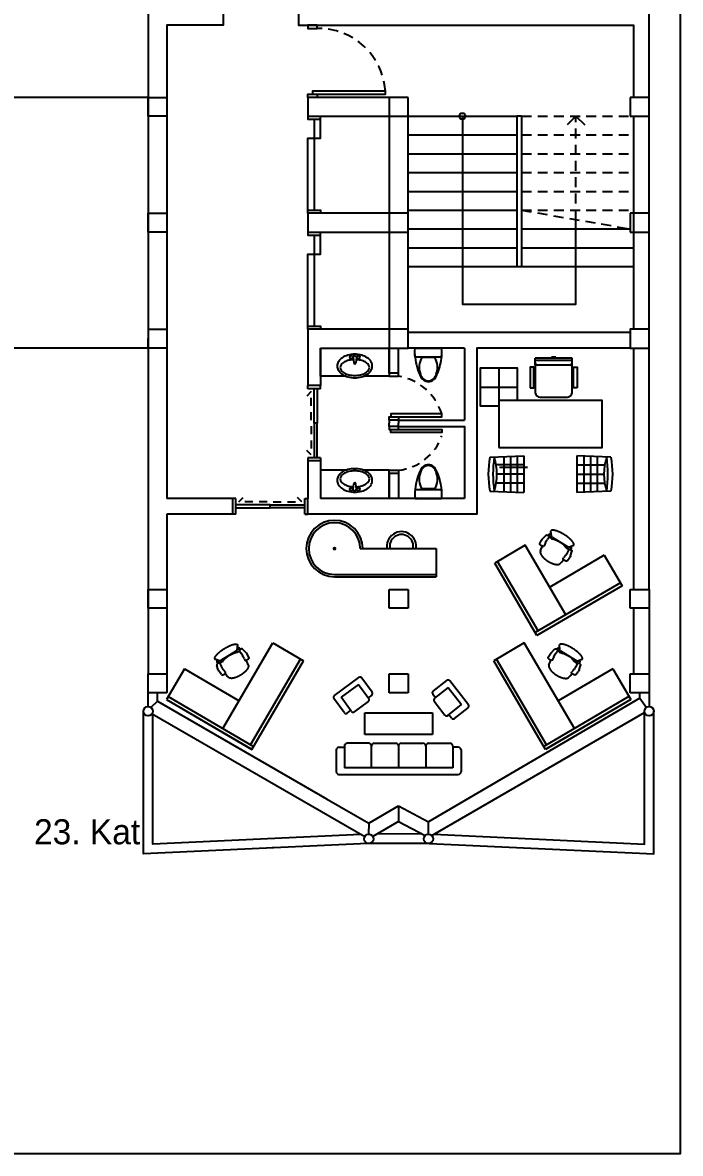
# Model space of a CAD drawing. Header units: millimetres. Extents: x -602 to 362, y 19021 to 19826.
# Drawn here: x -26.43 to -15.93, y 19642.04 to 19660.08 of the extents above; entities that cross this region are included whole.
import ezdxf

# ---------------------------------------------------------------- set-up
doc = ezdxf.new("R2010")
doc.units = ezdxf.units.MM
doc.linetypes.add('HIDDEN', pattern=[9.525, 6.35, -3.175])
for name, color, linetype in [('Duvar', 8, 'Continuous'), ('Kapı', 5, 'Continuous'), ('SectionCutEdges', 1, 'Continuous'), ('TAŞIYICI', 8, 'Continuous'), ('Tefriş', 254, 'Continuous')]:
    doc.layers.add(name, color=color, linetype=linetype)

# ---------------------------------------------------------------- blocks, each defined once
blk = doc.blocks.new('AP00XXXX$0$A$C53421247-flat-2')
at = {"color": 0}
for p, q in [((-0.354, 0.651), (-0.35, 0.658)), ((-0.35, 0.658), (-0.345, 0.664)), ((-0.345, 0.664), (-0.34, 0.671)), ((-0.34, 0.671), (-0.335, 0.677)), ((-0.335, 0.677), (-0.33, 0.683)), ((-0.33, 0.683), (-0.325, 0.689)), ((-0.325, 0.689), (-0.321, 0.695)), ((-0.321, 0.695), (-0.315, 0.7)), ((-0.315, 0.7), (-0.311, 0.706)), ((-0.311, 0.706), (-0.306, 0.71)), ((-0.306, 0.71), (-0.301, 0.716)), ((-0.301, 0.716), (-0.297, 0.72)), ((-0.297, 0.72), (-0.292, 0.724)), ((-0.292, 0.724), (-0.287, 0.728)), ((-0.287, 0.728), (-0.283, 0.732)), ((-0.283, 0.732), (-0.279, 0.735)), ((-0.279, 0.735), (-0.274, 0.739)), ((-0.274, 0.739), (-0.27, 0.742)), ((-0.27, 0.742), (-0.266, 0.744)), ((-0.266, 0.744), (-0.262, 0.746)), ((-0.262, 0.746), (-0.259, 0.749)), ((-0.259, 0.749), (-0.254, 0.75)), ((-0.254, 0.75), (-0.251, 0.752)), ((-0.251, 0.752), (-0.247, 0.753)), ((-0.247, 0.753), (-0.244, 0.754)), ((-0.244, 0.754), (-0.24, 0.755)), ((-0.24, 0.755), (-0.238, 0.755)), ((-0.238, 0.755), (-0.234, 0.755)), ((-0.234, 0.755), (-0.231, 0.755)), ((-0.231, 0.755), (-0.229, 0.755)), ((-0.229, 0.755), (-0.226, 0.754)), ((-0.226, 0.754), (-0.223, 0.753)), ((-0.183, 0.665), (-0.221, 0.75)), ((-0.191, 0.711), (-0.2, 0.703)), ((-0.158, 0.712), (-0.191, 0.711)), ((-0.187, 0.676), (-0.186, 0.682)), ((-0.186, 0.682), (-0.179, 0.691)), ((-0.18, 0.652), (-0.183, 0.665)), ((-0.179, 0.691), (-0.155, 0.697)), ((-0.148, 0.71), (-0.158, 0.712)), ((-0.155, 0.697), (-0.14, 0.692)), ((-0.143, 0.659), (-0.149, 0.638)), ((-0.133, 0.705), (-0.148, 0.71)), ((-0.142, 0.662), (-0.143, 0.659)), ((-0.136, 0.666), (-0.142, 0.662)), ((-0.128, 0.715), (-0.139, 0.693)), ((-0.124, 0.659), (-0.081, 0.644)), ((-0.015, 0.705), (-0.101, 0.727)), ((0.084, 0.653), (0.022, 0.69)), ((-0.463, 0.437), (-0.46, 0.445)), ((-0.46, 0.445), (-0.458, 0.453)), ((-0.458, 0.453), (-0.455, 0.46)), ((-0.455, 0.46), (-0.452, 0.469)), ((-0.452, 0.469), (-0.448, 0.477)), ((-0.448, 0.477), (-0.445, 0.485)), ((-0.445, 0.485), (-0.442, 0.493)), ((-0.442, 0.493), (-0.438, 0.501)), ((-0.438, 0.501), (-0.435, 0.509)), ((-0.435, 0.509), (-0.431, 0.518)), ((-0.431, 0.518), (-0.427, 0.526)), ((-0.427, 0.526), (-0.423, 0.535)), ((-0.423, 0.535), (-0.419, 0.543)), ((-0.419, 0.543), (-0.415, 0.551)), ((-0.415, 0.551), (-0.411, 0.559)), ((-0.411, 0.559), (-0.406, 0.567)), ((-0.406, 0.567), (-0.402, 0.575)), ((-0.402, 0.575), (-0.397, 0.583)), ((-0.397, 0.583), (-0.393, 0.591)), ((-0.393, 0.591), (-0.388, 0.599)), ((-0.388, 0.599), (-0.383, 0.607)), ((-0.383, 0.607), (-0.379, 0.615)), ((-0.379, 0.615), (-0.374, 0.622)), ((-0.374, 0.622), (-0.369, 0.629)), ((-0.369, 0.629), (-0.364, 0.637)), ((-0.364, 0.637), (-0.36, 0.644)), ((-0.36, 0.644), (-0.354, 0.651)), ((-0.183, 0.639), (-0.35, 0.324)), ((-0.28, 0.456), (-0.3, 0.402)), ((-0.259, 0.493), (-0.28, 0.456)), ((-0.229, 0.542), (-0.259, 0.493)), ((-0.214, 0.562), (-0.229, 0.542)), ((-0.189, 0.587), (-0.214, 0.562)), ((-0.196, 0.614), (-0.174, 0.603)), ((-0.167, 0.61), (-0.189, 0.587)), ((-0.183, 0.639), (-0.18, 0.652)), ((-0.157, 0.622), (-0.183, 0.639)), ((-0.157, 0.622), (-0.167, 0.61)), ((-0.149, 0.638), (-0.157, 0.622)), ((-0.014, 0.607), (0.009, 0.591)), ((0.011, 0.591), (0.035, 0.571)), ((0.114, 0.546), (0.069, 0.577)), ((0.07, 0.579), (0.093, 0.622)), ((0.148, 0.518), (0.114, 0.546)), ((0.148, 0.518), (0.15, 0.517)), ((0.15, 0.517), (0.151, 0.516)), ((0.151, 0.516), (0.153, 0.514)), ((0.153, 0.514), (0.154, 0.512)), ((0.154, 0.512), (0.156, 0.51)), ((0.156, 0.51), (0.157, 0.509)), ((0.157, 0.509), (0.159, 0.507)), ((0.159, 0.507), (0.16, 0.505)), ((0.16, 0.505), (0.161, 0.503)), ((0.161, 0.503), (0.162, 0.502)), ((0.162, 0.502), (0.163, 0.499)), ((0.163, 0.499), (0.165, 0.497)), ((0.165, 0.497), (0.165, 0.494)), ((0.165, 0.494), (0.166, 0.492)), ((0.166, 0.492), (0.167, 0.49)), ((0.167, 0.49), (0.168, 0.487)), ((0.168, 0.487), (0.169, 0.484)), ((0.169, 0.484), (0.169, 0.481)), ((0.169, 0.481), (0.17, 0.478)), ((0.17, 0.478), (0.17, 0.476)), ((0.17, 0.476), (0.171, 0.473)), ((0.171, 0.473), (0.171, 0.47)), ((0.171, 0.47), (0.172, 0.467)), ((0.172, 0.467), (0.172, 0.463)), ((0.172, 0.463), (0.172, 0.46)), ((0.172, 0.46), (0.173, 0.457)), ((0.173, 0.454), (0.172, 0.45)), ((0.172, 0.45), (0.172, 0.447)), ((0.172, 0.447), (0.173, 0.443)), ((0.173, 0.443), (0.172, 0.439)), ((0.172, 0.439), (0.172, 0.436)), ((0.173, 0.457), (0.173, 0.454)), ((-0.483, 0.343), (-0.482, 0.349)), ((-0.483, 0.338), (-0.483, 0.343)), ((-0.483, 0.333), (-0.483, 0.338)), ((-0.482, 0.328), (-0.483, 0.333)), ((-0.482, 0.354), (-0.481, 0.361)), ((-0.482, 0.349), (-0.482, 0.354)), ((-0.482, 0.323), (-0.482, 0.328)), ((-0.482, 0.32), (-0.482, 0.323)), ((-0.481, 0.315), (-0.482, 0.32)), ((-0.481, 0.366), (-0.48, 0.373)), ((-0.481, 0.361), (-0.481, 0.366)), ((-0.48, 0.311), (-0.481, 0.315)), ((-0.48, 0.373), (-0.478, 0.379)), ((-0.479, 0.307), (-0.48, 0.311)), ((-0.478, 0.304), (-0.479, 0.307)), ((-0.478, 0.379), (-0.477, 0.386)), ((-0.477, 0.301), (-0.478, 0.304)), ((-0.477, 0.386), (-0.475, 0.393)), ((-0.475, 0.298), (-0.477, 0.301)), ((-0.475, 0.393), (-0.474, 0.4)), ((-0.473, 0.296), (-0.475, 0.298)), ((-0.474, 0.4), (-0.472, 0.407)), ((-0.471, 0.294), (-0.473, 0.296)), ((-0.472, 0.407), (-0.47, 0.414)), ((-0.469, 0.292), (-0.471, 0.294)), ((-0.47, 0.414), (-0.468, 0.421)), ((-0.468, 0.421), (-0.465, 0.429)), ((-0.465, 0.429), (-0.463, 0.437)), ((-0.37, 0.307), (-0.465, 0.291)), ((-0.413, 0.285), (-0.411, 0.3)), ((-0.394, 0.257), (-0.413, 0.285)), ((-0.375, 0.242), (-0.394, 0.257)), ((-0.386, 0.301), (-0.391, 0.289)), ((-0.391, 0.289), (-0.38, 0.266)), ((-0.38, 0.305), (-0.386, 0.301)), ((-0.38, 0.266), (-0.366, 0.258)), ((-0.368, 0.255), (-0.38, 0.233)), ((-0.357, 0.312), (-0.37, 0.307)), ((-0.35, 0.324), (-0.357, 0.312)), ((-0.319, 0.31), (-0.35, 0.324)), ((-0.342, 0.275), (-0.344, 0.267)), ((-0.341, 0.277), (-0.342, 0.275)), ((-0.329, 0.294), (-0.341, 0.277)), ((-0.34, 0.266), (-0.295, 0.233)), ((-0.337, 0.348), (-0.315, 0.335)), ((-0.321, 0.305), (-0.329, 0.294)), ((-0.318, 0.312), (-0.321, 0.305)), ((-0.316, 0.328), (-0.318, 0.312)), ((-0.303, 0.394), (-0.316, 0.328)), ((-0.3, 0.402), (-0.303, 0.394)), ((0.088, 0.22), (0.085, 0.216)), ((0.091, 0.223), (0.088, 0.22)), ((0.094, 0.228), (0.091, 0.223)), ((0.096, 0.232), (0.094, 0.228)), ((0.099, 0.236), (0.096, 0.232)), ((0.101, 0.239), (0.099, 0.236)), ((0.104, 0.244), (0.101, 0.239)), ((0.106, 0.247), (0.104, 0.244)), ((0.109, 0.252), (0.106, 0.247)), ((0.111, 0.257), (0.109, 0.252)), ((0.114, 0.26), (0.111, 0.257)), ((0.116, 0.265), (0.114, 0.26)), ((0.119, 0.269), (0.116, 0.265)), ((0.121, 0.273), (0.119, 0.269)), ((0.123, 0.277), (0.121, 0.273)), ((0.125, 0.282), (0.123, 0.277)), ((0.127, 0.286), (0.125, 0.282)), ((0.13, 0.291), (0.127, 0.286)), ((0.132, 0.296), (0.13, 0.291)), ((0.134, 0.3), (0.132, 0.296)), ((0.136, 0.304), (0.134, 0.3)), ((0.138, 0.309), (0.136, 0.304)), ((0.14, 0.313), (0.138, 0.309)), ((0.141, 0.318), (0.14, 0.313)), ((0.144, 0.322), (0.141, 0.318)), ((0.145, 0.327), (0.144, 0.322)), ((0.147, 0.331), (0.145, 0.327)), ((0.149, 0.335), (0.147, 0.331)), ((0.15, 0.34), (0.149, 0.335)), ((0.152, 0.344), (0.15, 0.34)), ((0.153, 0.349), (0.152, 0.344)), ((0.155, 0.353), (0.153, 0.349)), ((0.157, 0.358), (0.155, 0.353)), ((0.158, 0.362), (0.157, 0.358)), ((0.159, 0.366), (0.158, 0.362)), ((0.16, 0.371), (0.159, 0.366)), ((0.162, 0.375), (0.16, 0.371)), ((0.163, 0.379), (0.162, 0.375)), ((0.164, 0.384), (0.163, 0.379)), ((0.165, 0.388), (0.164, 0.384)), ((0.166, 0.392), (0.165, 0.388)), ((0.167, 0.396), (0.166, 0.392)), ((0.169, 0.405), (0.167, 0.4)), ((0.167, 0.4), (0.167, 0.396)), ((0.17, 0.416), (0.169, 0.412)), ((0.169, 0.412), (0.169, 0.409)), ((0.169, 0.409), (0.169, 0.405)), ((0.171, 0.42), (0.17, 0.416)), ((0.172, 0.428), (0.171, 0.424)), ((0.171, 0.424), (0.171, 0.42)), ((0.172, 0.436), (0.172, 0.432)), ((0.172, 0.432), (0.172, 0.428)), ((-0.308, 0.145), (-0.375, 0.204)), ((-0.206, 0.095), (-0.274, 0.123)), ((-0.227, 0.2), (-0.201, 0.189)), ((-0.199, 0.189), (-0.168, 0.179)), ((-0.176, 0.105), (-0.154, 0.146)), ((-0.103, 0.13), (-0.153, 0.149)), ((-0.062, 0.119), (-0.103, 0.13)), ((-0.06, 0.118), (-0.062, 0.119)), ((-0.058, 0.117), (-0.06, 0.118)), ((-0.056, 0.117), (-0.058, 0.117)), ((-0.054, 0.117), (-0.056, 0.117)), ((-0.051, 0.116), (-0.054, 0.117)), ((-0.049, 0.116), (-0.051, 0.116)), ((-0.048, 0.116), (-0.049, 0.116)), ((-0.045, 0.116), (-0.048, 0.116)), ((-0.043, 0.116), (-0.045, 0.116)), ((-0.04, 0.116), (-0.043, 0.116)), ((-0.038, 0.117), (-0.04, 0.116)), ((-0.035, 0.117), (-0.038, 0.117)), ((-0.033, 0.117), (-0.035, 0.117)), ((-0.031, 0.118), (-0.033, 0.117)), ((-0.028, 0.119), (-0.031, 0.118)), ((-0.025, 0.119), (-0.028, 0.119)), ((-0.023, 0.12), (-0.025, 0.119)), ((-0.02, 0.121), (-0.023, 0.12)), ((-0.018, 0.123), (-0.02, 0.121)), ((-0.015, 0.124), (-0.018, 0.123)), ((-0.012, 0.125), (-0.015, 0.124)), ((-0.009, 0.126), (-0.012, 0.125)), ((-0.007, 0.128), (-0.009, 0.126)), ((-0.004, 0.129), (-0.007, 0.128)), ((-0.001, 0.131), (-0.004, 0.129)), ((0.002, 0.133), (-0.001, 0.131)), ((0.005, 0.134), (0.002, 0.133)), ((0.008, 0.136), (0.005, 0.134)), ((0.01, 0.138), (0.008, 0.136)), ((0.013, 0.14), (0.01, 0.138)), ((0.016, 0.142), (0.013, 0.14)), ((0.019, 0.144), (0.016, 0.142)), ((0.022, 0.147), (0.019, 0.144)), ((0.024, 0.149), (0.022, 0.147)), ((0.027, 0.151), (0.024, 0.149)), ((0.03, 0.154), (0.027, 0.151)), ((0.033, 0.157), (0.03, 0.154)), ((0.036, 0.159), (0.033, 0.157)), ((0.04, 0.162), (0.036, 0.159)), ((0.043, 0.165), (0.04, 0.162)), ((0.045, 0.168), (0.043, 0.165)), ((0.048, 0.171), (0.045, 0.168)), ((0.051, 0.174), (0.048, 0.171)), ((0.054, 0.177), (0.051, 0.174)), ((0.057, 0.181), (0.054, 0.177)), ((0.06, 0.183), (0.057, 0.181)), ((0.062, 0.187), (0.06, 0.183)), ((0.066, 0.19), (0.062, 0.187)), ((0.068, 0.194), (0.066, 0.19)), ((0.071, 0.197), (0.068, 0.194)), ((0.074, 0.201), (0.071, 0.197)), ((0.076, 0.204), (0.074, 0.201)), ((0.079, 0.209), (0.076, 0.204)), ((0.082, 0.212), (0.079, 0.209)), ((0.085, 0.216), (0.082, 0.212))]:
    blk.add_line(p, q, dxfattribs=at)
for centre, radius, start, end in [((-0.226, 0.747), 0.00587, 24.1637, 63.0231), ((-0.119, 0.681), 0.0235, 151.1162, 235.1431), ((-0.119, 0.681), 0.0235, 235.1431, 256.7996), ((-0.107, 0.704), 0.0235, 75.8107, 151.1162), ((-0.05, 0.568), 0.141, 59.4825, 75.8107), ((-0.204, 0.345), 0.324, 54.1745, 67.7214), ((-0.004, 0.572), 0.0235, 51.1082, 56.248), ((0.049, 0.59), 0.0235, 231.1082, 332.4182), ((0.072, 0.633), 0.0235, 332.4182, 59.4825), ((-0.465, 0.297), 0.00587, 230.3011, 279.9373), ((-0.359, 0.222), 0.0235, 151.0859, 229.3263), ((-0.348, 0.244), 0.0235, 72.284, 151.0859), ((-0.12, 0.505), 0.324, 237.1149, 250.6618), ((-0.216, 0.251), 0.141, 229.0257, 245.3538), ((-0.197, 0.116), 0.0235, 246.0859, 332.4182), ((-0.192, 0.211), 0.0235, 248.5883, 253.7281), ((-0.175, 0.157), 0.0235, 332.4182, 70.7438)]:
    blk.add_arc(centre, radius, start, end, dxfattribs=at)

msp = doc.modelspace()

# ---------------------------------------------------------------- linework, layer by layer
msp.add_line((-22.428, 19646.91), (-22.449, 19646.913))
for points in [[(-20.579, 19654.487), (-20.579, 19654.887)], [(-20.429, 19654.487), (-20.429, 19654.887)], [(-20.579, 19653.737), (-20.579, 19653.687)], [(-20.579, 19653.637), (-20.579, 19653.687)], [(-20.429, 19653.737), (-20.429, 19653.687)], [(-20.429, 19653.637), (-20.429, 19653.687)], [(-20.579, 19652.887), (-20.579, 19652.487)], [(-20.429, 19652.887), (-20.429, 19652.487)]]:
    msp.add_lwpolyline(points)
at = {"layer": 'Duvar'}
for p, q in [((-21.729, 19660.037), (-21.879, 19660.037)), ((-21.729, 19658.887), (-21.879, 19658.887)), ((-18.542, 19658.587), (-18.542, 19656.187)), ((-18.467, 19658.587), (-18.542, 19658.587)), ((-18.467, 19658.587), (-18.467, 19656.187)), ((-20.429, 19654.487), (-20.579, 19654.487)), ((-20.429, 19653.737), (-20.579, 19653.737)), ((-20.429, 19653.637), (-20.579, 19653.637)), ((-20.429, 19652.887), (-20.579, 19652.887))]:
    msp.add_line(p, q, dxfattribs=at)
at = {"layer": 'Duvar', "linetype": 'HIDDEN', "ltscale": 0.025}
for p, q in [((-17.598, 19656.937), (-17.598, 19658.587)), ((-18.467, 19657.087), (-16.729, 19656.787))]:
    msp.add_line(p, q, dxfattribs=at)
at = {"layer": 'Duvar'}
msp.add_lwpolyline([(-36.929, 19671.737), (-36.929, 19642.037), (-15.929, 19642.037), (-15.929, 19671.737)], close=True, dxfattribs=at)
for points in [[(-24.429, 19664.087), (-24.429, 19649.687)], [(-24.129, 19664.087), (-24.129, 19660.337), (-23.229, 19660.337), (-23.229, 19660.037), (-24.129, 19660.037), (-24.129, 19652.487)], [(-16.679, 19651.037), (-16.429, 19651.037), (-16.429, 19662.737)], [(-16.429, 19660.337), (-22.029, 19660.337), (-22.029, 19660.037), (-16.679, 19660.037), (-16.679, 19658.887)], [(-20.579, 19658.887), (-21.879, 19658.887), (-21.879, 19658.587), (-20.578, 19658.587), (-20.578, 19657.037), (-21.879, 19657.037), (-21.879, 19656.737), (-20.578, 19656.737), (-20.578, 19655.187), (-21.879, 19655.187), (-21.879, 19654.887)], [(-21.729, 19658.937), (-20.641, 19658.937), (-20.641, 19658.987), (-21.804, 19658.987), (-21.804, 19658.937)], [(-20.279, 19655.187), (-20.279, 19658.887)], [(-20.279, 19658.587), (-18.542, 19658.587)], [(-19.411, 19658.587), (-19.411, 19655.587), (-17.598, 19655.587), (-17.598, 19655.587), (-17.598, 19656.937)], [(-17.598, 19658.587), (-17.457, 19658.446)], [(-16.679, 19658.587), (-16.679, 19655.187)], [(-20.279, 19658.287), (-18.542, 19658.287)], [(-20.279, 19657.987), (-18.542, 19657.987)], [(-20.279, 19657.687), (-18.542, 19657.687)], [(-20.279, 19657.387), (-18.542, 19657.387)], [(-20.279, 19657.087), (-18.542, 19657.087)], [(-20.279, 19656.787), (-18.542, 19656.787)], [(-18.467, 19656.787), (-16.729, 19656.787)], [(-20.279, 19656.487), (-18.542, 19656.487)], [(-18.467, 19656.487), (-16.679, 19656.487)], [(-20.279, 19656.187), (-18.542, 19656.187)], [(-18.542, 19656.187), (-18.467, 19656.187)], [(-18.467, 19656.187), (-16.679, 19656.187)], [(-16.729, 19655.137), (-20.278, 19655.137)], [(-16.729, 19654.887), (-19.179, 19654.887), (-19.179, 19652.237), (-21.879, 19652.237)], [(-21.879, 19654.887), (-21.879, 19654.287)], [(-21.679, 19654.887), (-20.278, 19654.887)], [(-21.679, 19654.887), (-21.679, 19654.287)], [(-19.379, 19654.887), (-20.278, 19654.887)], [(-19.379, 19654.887), (-19.379, 19653.737)], [(-16.679, 19654.887), (-16.679, 19651.037)], [(-20.429, 19653.737), (-19.379, 19653.737)], [(-20.429, 19653.637), (-19.379, 19653.637), (-19.379, 19652.487)], [(-21.879, 19653.087), (-21.879, 19652.487)], [(-21.679, 19653.087), (-21.679, 19652.487)], [(-23.079, 19652.487), (-24.129, 19652.487)], [(-21.879, 19652.487), (-21.879, 19652.487)], [(-19.379, 19652.487), (-21.679, 19652.487)], [(-24.129, 19652.237), (-24.129, 19649.687)], [(-23.029, 19652.237), (-24.129, 19652.237)], [(-21.879, 19652.237), (-21.929, 19652.237)], [(-16.679, 19650.737), (-16.679, 19649.687)], [(-16.429, 19650.737), (-16.429, 19649.687)]]:
    msp.add_lwpolyline(points, dxfattribs=at)
at = {"layer": 'Duvar', "linetype": 'HIDDEN', "ltscale": 0.025}
for points in [[(-18.467, 19658.587), (-16.729, 19658.587)], [(-18.467, 19658.287), (-16.679, 19658.287)], [(-18.467, 19657.987), (-16.679, 19657.987)], [(-18.467, 19657.687), (-16.679, 19657.687)], [(-18.467, 19657.387), (-16.679, 19657.387)], [(-18.467, 19657.087), (-16.679, 19657.087)]]:
    msp.add_lwpolyline(points, dxfattribs=at)
at = {"layer": 'Duvar', "linetype": 'HIDDEN'}
msp.add_lwpolyline([(-17.598, 19658.587), (-17.74, 19658.446)], dxfattribs=at)
at = {"layer": 'Duvar'}
msp.add_circle((-19.411, 19658.587), 0.05, dxfattribs=at)
at = {"layer": 'Duvar', "linetype": 'HIDDEN', "ltscale": 0.025}
msp.add_arc((-21.71, 19658.915), 1.072, 3.8543, 91.0164, dxfattribs=at)
at = {"layer": 'Kapı'}
for points in [[(-21.879, 19660.037), (-21.879, 19659.987), (-21.729, 19659.987), (-21.729, 19660.037)], [(-21.879, 19658.887), (-21.879, 19658.937), (-21.729, 19658.937), (-21.729, 19658.887)], [(-21.879, 19658.587), (-21.879, 19658.537), (-21.679, 19658.537), (-21.679, 19658.587)], [(-21.779, 19658.537), (-21.779, 19658.237), (-21.679, 19658.237), (-21.679, 19658.537)], [(-21.879, 19657.087), (-21.879, 19658.237), (-21.779, 19658.237), (-21.779, 19657.087)], [(-21.879, 19657.037), (-21.879, 19657.087), (-21.679, 19657.087), (-21.679, 19657.037)], [(-21.879, 19656.737), (-21.879, 19656.687), (-21.679, 19656.687), (-21.679, 19656.737)], [(-21.779, 19656.687), (-21.779, 19656.387), (-21.679, 19656.387), (-21.679, 19656.687)], [(-21.879, 19655.237), (-21.879, 19656.387), (-21.779, 19656.387), (-21.779, 19655.237)], [(-21.879, 19655.187), (-21.879, 19655.237), (-21.679, 19655.237), (-21.679, 19655.187)], [(-20.579, 19654.487), (-20.579, 19654.437), (-20.429, 19654.437), (-20.429, 19654.487)], [(-21.679, 19654.287), (-21.879, 19654.287)], [(-21.879, 19654.237), (-21.879, 19654.287)], [(-21.679, 19654.237), (-21.879, 19654.237)], [(-21.729, 19654.237), (-21.729, 19653.687), (-21.779, 19653.687), (-21.779, 19654.237)], [(-21.679, 19654.237), (-21.679, 19654.287)], [(-20.579, 19653.737), (-20.579, 19653.787), (-20.429, 19653.787), (-20.429, 19653.737)], [(-20.441, 19653.787), (-19.741, 19653.787), (-19.741, 19653.837), (-20.554, 19653.837), (-20.554, 19653.787)], [(-21.729, 19653.137), (-21.729, 19653.687), (-21.779, 19653.687), (-21.779, 19653.137)], [(-20.579, 19653.637), (-20.579, 19653.587), (-20.429, 19653.587), (-20.429, 19653.637)], [(-20.441, 19653.587), (-19.741, 19653.587), (-19.741, 19653.537), (-20.554, 19653.537), (-20.554, 19653.587)], [(-21.679, 19653.137), (-21.879, 19653.137)], [(-21.879, 19653.137), (-21.879, 19653.087)], [(-21.679, 19653.087), (-21.879, 19653.087)], [(-21.679, 19653.137), (-21.679, 19653.087)], [(-20.579, 19652.887), (-20.579, 19652.937), (-20.429, 19652.937), (-20.429, 19652.887)], [(-23.079, 19652.237), (-23.079, 19652.487)], [(-23.029, 19652.487), (-23.079, 19652.487)], [(-23.029, 19652.237), (-23.029, 19652.487)], [(-23.029, 19652.337), (-22.479, 19652.337), (-22.479, 19652.387), (-23.029, 19652.387)], [(-21.929, 19652.337), (-22.479, 19652.337), (-22.479, 19652.387), (-21.929, 19652.387)], [(-21.929, 19652.237), (-21.929, 19652.487)], [(-21.929, 19652.487), (-21.879, 19652.487)], [(-21.879, 19652.237), (-21.879, 19652.487)], [(-23.029, 19652.237), (-23.079, 19652.237)], [(-21.929, 19652.237), (-21.879, 19652.237)]]:
    msp.add_lwpolyline(points, dxfattribs=at)
at = {"layer": 'Kapı', "linetype": 'HIDDEN', "ltscale": 0.02}
for points in [[(-21.825, 19653.737), (-21.825, 19654.191), (-21.896, 19654.121)], [(-21.825, 19653.638), (-21.825, 19653.184), (-21.896, 19653.254)], [(-22.529, 19652.433), (-22.983, 19652.433), (-22.913, 19652.504)], [(-22.43, 19652.433), (-21.975, 19652.433), (-22.046, 19652.504)]]:
    msp.add_lwpolyline(points, dxfattribs=at)
for centre, radius, start, end in [((-20.579, 19653.57), 0.88, 17.6795, 80.2068), ((-20.519, 19653.756), 0.824, 276.264, 340.9468)]:
    msp.add_arc(centre, radius, start, end, dxfattribs=at)
at = {"layer": 'SectionCutEdges'}
for p, q in [((-24.429, 19658.737), (-24.429, 19658.887)), ((-24.429, 19658.887), (-24.129, 19658.887)), ((-24.129, 19658.887), (-24.129, 19658.587)), ((-20.579, 19658.887), (-20.579, 19658.587)), ((-20.279, 19658.887), (-20.579, 19658.887)), ((-20.579, 19658.887), (-20.579, 19658.587)), ((-20.279, 19658.887), (-20.579, 19658.887)), ((-20.279, 19658.587), (-20.279, 19658.887)), ((-16.729, 19658.887), (-16.729, 19658.587)), ((-16.429, 19658.887), (-16.729, 19658.887)), ((-16.429, 19658.587), (-16.429, 19658.887)), ((-24.429, 19658.587), (-24.429, 19658.737)), ((-24.129, 19658.587), (-24.429, 19658.587)), ((-20.579, 19658.587), (-20.279, 19658.587)), ((-20.579, 19658.587), (-20.279, 19658.587)), ((-16.729, 19658.587), (-16.429, 19658.587)), ((-24.429, 19657.037), (-24.129, 19657.037)), ((-24.429, 19656.737), (-24.429, 19657.037)), ((-24.129, 19657.037), (-24.129, 19656.737)), ((-20.579, 19657.037), (-20.579, 19656.737)), ((-20.279, 19657.037), (-20.579, 19657.037)), ((-20.579, 19657.037), (-20.579, 19656.737)), ((-20.279, 19657.037), (-20.579, 19657.037)), ((-20.279, 19656.737), (-20.279, 19657.037)), ((-20.279, 19656.737), (-20.279, 19657.037)), ((-16.729, 19657.037), (-16.729, 19656.737)), ((-16.429, 19657.037), (-16.729, 19657.037)), ((-16.429, 19656.737), (-16.429, 19657.037)), ((-24.129, 19656.737), (-24.429, 19656.737)), ((-20.579, 19656.737), (-20.279, 19656.737)), ((-20.579, 19656.737), (-20.279, 19656.737)), ((-16.729, 19656.737), (-16.429, 19656.737)), ((-24.429, 19655.187), (-24.129, 19655.187)), ((-24.429, 19655.187), (-24.429, 19655.037)), ((-24.129, 19655.187), (-24.129, 19654.887)), ((-20.579, 19655.187), (-20.579, 19654.887)), ((-20.279, 19655.187), (-20.579, 19655.187)), ((-20.579, 19655.187), (-20.579, 19654.887)), ((-20.279, 19655.187), (-20.579, 19655.187)), ((-20.279, 19654.887), (-20.279, 19655.187)), ((-20.279, 19654.887), (-20.279, 19655.187)), ((-24.429, 19654.887), (-24.429, 19655.037)), ((-24.129, 19654.887), (-24.429, 19654.887)), ((-24.429, 19650.737), (-24.429, 19651.037)), ((-24.429, 19651.037), (-24.129, 19651.037)), ((-24.129, 19651.037), (-24.129, 19650.737)), ((-20.579, 19651.037), (-20.279, 19651.037)), ((-20.579, 19650.737), (-20.579, 19651.037)), ((-20.279, 19651.037), (-20.279, 19650.737)), ((-16.729, 19651.037), (-16.429, 19651.037)), ((-16.729, 19650.737), (-16.729, 19651.037)), ((-16.429, 19651.037), (-16.429, 19650.737)), ((-24.129, 19650.737), (-24.429, 19650.737)), ((-20.279, 19650.737), (-20.579, 19650.737)), ((-16.429, 19650.737), (-16.729, 19650.737)), ((-24.429, 19649.387), (-24.429, 19649.687)), ((-24.429, 19649.687), (-24.129, 19649.687)), ((-24.129, 19649.687), (-24.129, 19649.387)), ((-20.579, 19649.687), (-20.279, 19649.687)), ((-20.579, 19649.387), (-20.579, 19649.687)), ((-20.279, 19649.687), (-20.279, 19649.387)), ((-16.729, 19649.687), (-16.429, 19649.687)), ((-16.729, 19649.387), (-16.729, 19649.687)), ((-16.429, 19649.687), (-16.429, 19649.387)), ((-24.129, 19649.387), (-24.429, 19649.387)), ((-24.429, 19649.168), (-24.429, 19649.387)), ((-24.279, 19649.253), (-24.279, 19649.387)), ((-20.279, 19649.387), (-20.579, 19649.387)), ((-16.579, 19649.3), (-19.952, 19647.328)), ((-16.429, 19649.387), (-16.729, 19649.387)), ((-16.579, 19649.3), (-16.579, 19649.387)), ((-16.429, 19649.387), (-16.429, 19649.168)), ((-24.279, 19649.253), (-21.583, 19647.696)), ((-24.366, 19649.053), (-20.971, 19647.092)), ((-19.9, 19647.109), (-16.501, 19649.071)), ((-21.583, 19647.696), (-20.906, 19647.305)), ((-20.906, 19647.305), (-20.429, 19647.581)), ((-20.429, 19647.581), (-19.952, 19647.328)), ((-20.429, 19647.581), (-20.429, 19647.331)), ((-20.906, 19647.305), (-20.908, 19647.13)), ((-20.429, 19647.331), (-20.841, 19647.093)), ((-20.429, 19647.331), (-20.007, 19647.107)), ((-19.954, 19647.13), (-19.952, 19647.328))]:
    msp.add_line(p, q, dxfattribs=at)
msp.add_lwpolyline([(-16.429, 19655.187), (-16.729, 19655.187), (-16.729, 19654.887), (-16.429, 19654.887)], close=True, dxfattribs=at)
for points in [[(-16.579, 19649.3), (-16.473, 19649.154)], [(-24.279, 19649.253), (-24.385, 19649.154)]]:
    msp.add_lwpolyline(points, dxfattribs=at)
for centre in [(-24.429, 19649.093), (-16.429, 19649.093), (-20.906, 19647.055), (-19.953, 19647.055)]:
    msp.add_circle(centre, 0.075, dxfattribs=at)
at = {"layer": 'TAŞIYICI'}
for p, q in [((-24.429, 19658.887), (-28.429, 19658.887)), ((-24.429, 19654.887), (-28.429, 19654.887))]:
    msp.add_line(p, q, dxfattribs=at)
for points in [[(-20.921, 19646.982), (-24.504, 19646.815), (-24.504, 19649.093)], [(-19.938, 19646.982), (-16.354, 19646.815), (-16.354, 19649.093)], [(-21.031, 19647.127), (-24.354, 19646.972), (-24.354, 19649.046)], [(-19.865, 19647.129), (-16.504, 19646.972), (-16.504, 19649.069)], [(-20.053, 19647.131), (-20.764, 19647.138)], [(-19.938, 19646.982), (-20.921, 19646.982)]]:
    msp.add_lwpolyline(points, dxfattribs=at)
at = {"layer": 'Tefriş'}
for p, q in [((-20.169, 19654.84), (-20.164, 19654.887)), ((-20.164, 19654.887), (-19.745, 19654.887)), ((-21.156, 19654.74), (-21.145, 19654.653)), ((-21.102, 19654.74), (-21.113, 19654.653)), ((-20.169, 19654.79), (-20.169, 19654.84)), ((-20.164, 19654.743), (-20.169, 19654.79)), ((-20.153, 19654.745), (-20.164, 19654.743)), ((-20.153, 19654.745), (-19.755, 19654.745)), ((-19.852, 19654.736), (-20.057, 19654.736)), ((-17.66, 19654.726), (-18.246, 19654.726)), ((-18.246, 19654.689), (-18.246, 19654.726)), ((-17.66, 19654.689), (-18.246, 19654.689)), ((-18.246, 19654.616), (-18.246, 19654.689)), ((-17.99, 19654.726), (-17.99, 19654.74)), ((-17.916, 19654.74), (-17.99, 19654.74)), ((-17.916, 19654.726), (-17.916, 19654.74)), ((-17.66, 19654.689), (-17.66, 19654.726)), ((-17.66, 19654.652), (-17.66, 19654.689)), ((-18.829, 19654.565), (-18.829, 19654.05)), ((-18.246, 19654.616), (-18.246, 19654.176)), ((-17.696, 19654.616), (-18.209, 19654.616)), ((-17.66, 19654.176), (-17.66, 19654.652)), ((-19.129, 19654.265), (-18.529, 19654.265)), ((-18.173, 19654.102), (-17.733, 19654.102)), ((-18.971, 19653.145), (-18.427, 19653.166)), ((-18.751, 19653.154), (-18.751, 19652.597)), ((-18.643, 19653.158), (-18.643, 19652.592)), ((-18.535, 19653.162), (-18.535, 19652.588)), ((-18.427, 19653.166), (-18.427, 19652.584)), ((-17.038, 19653.145), (-17.581, 19653.166)), ((-17.581, 19653.166), (-17.581, 19652.584)), ((-17.473, 19653.162), (-17.473, 19652.588)), ((-17.366, 19653.158), (-17.366, 19652.592)), ((-17.258, 19653.154), (-17.258, 19652.597)), ((-18.427, 19653.021), (-18.871, 19653.021)), ((-18.37, 19652.982), (-18.817, 19652.982)), ((-17.581, 19653.021), (-17.138, 19653.021)), ((-21.156, 19652.635), (-21.145, 19652.722)), ((-21.102, 19652.635), (-21.113, 19652.722)), ((-18.427, 19652.73), (-18.871, 19652.73)), ((-18.427, 19652.875), (-18.858, 19652.875)), ((-17.581, 19652.875), (-17.15, 19652.875)), ((-17.581, 19652.73), (-17.138, 19652.73)), ((-20.164, 19652.631), (-20.169, 19652.585)), ((-20.169, 19652.585), (-20.169, 19652.535)), ((-20.169, 19652.535), (-20.164, 19652.487)), ((-20.153, 19652.63), (-20.164, 19652.631)), ((-20.153, 19652.63), (-19.755, 19652.63)), ((-19.852, 19652.639), (-20.057, 19652.639)), ((-18.971, 19652.605), (-18.427, 19652.584)), ((-17.038, 19652.605), (-17.581, 19652.584)), ((-20.164, 19652.487), (-19.745, 19652.487)), ((-21.041, 19651.687), (-19.829, 19651.687)), ((-19.829, 19651.687), (-19.829, 19651.237)), ((-18.406, 19651.74), (-18.895, 19651.454)), ((-17.759, 19650.632), (-18.406, 19651.74)), ((-18.22, 19650.299), (-18.895, 19651.454)), ((-18.201, 19650.373), (-18.849, 19651.481)), ((-17.145, 19651.584), (-18.017, 19651.074)), ((-17.145, 19651.584), (-16.859, 19651.095)), ((-21.453, 19651.275), (-19.829, 19651.275)), ((-21.453, 19651.237), (-19.829, 19651.237)), ((-16.886, 19651.142), (-18.248, 19650.346)), ((-16.859, 19651.095), (-18.22, 19650.299)), ((-17.732, 19650.585), (-18.22, 19650.299)), ((-23.235, 19648.815), (-22.436, 19650.181)), ((-22.436, 19650.181), (-21.948, 19649.896)), ((-18.422, 19650.181), (-18.911, 19649.896)), ((-17.623, 19648.815), (-18.422, 19650.181)), ((-22.793, 19648.556), (-21.994, 19649.923)), ((-22.774, 19648.482), (-21.948, 19649.896)), ((-18.085, 19648.482), (-18.911, 19649.896)), ((-18.065, 19648.556), (-18.864, 19649.923)), ((-23.85, 19649.767), (-24.135, 19649.278)), ((-23.85, 19649.767), (-22.977, 19649.257)), ((-17.009, 19649.767), (-17.882, 19649.257)), ((-17.009, 19649.767), (-16.723, 19649.278)), ((-21.455, 19649.342), (-21.063, 19649.628)), ((-21.069, 19649.519), (-21.349, 19649.315)), ((-21.069, 19649.519), (-20.906, 19649.295)), ((-21.069, 19649.519), (-20.906, 19649.295)), ((-20.851, 19649.397), (-21.014, 19649.621)), ((-19.879, 19649.413), (-19.66, 19649.583)), ((-19.636, 19649.47), (-19.855, 19649.3)), ((-19.636, 19649.47), (-19.855, 19649.3)), ((-19.636, 19649.47), (-19.423, 19649.197)), ((-19.314, 19649.194), (-19.612, 19649.577)), ((-24.135, 19649.278), (-22.797, 19648.496)), ((-24.135, 19649.278), (-22.774, 19648.482)), ((-24.108, 19649.325), (-22.747, 19648.529)), ((-21.299, 19649.07), (-21.462, 19649.294)), ((-21.186, 19649.091), (-21.349, 19649.315)), ((-20.859, 19649.349), (-20.915, 19649.308)), ((-19.885, 19649.364), (-19.842, 19649.309)), ((-16.751, 19649.325), (-18.112, 19648.529)), ((-16.723, 19649.278), (-18.085, 19648.482)), ((-16.723, 19649.278), (-18.061, 19648.496)), ((-21.251, 19649.063), (-21.195, 19649.104)), ((-20.913, 19649.247), (-21.137, 19649.083)), ((-19.861, 19649.251), (-19.69, 19649.032)), ((-19.642, 19649.026), (-19.423, 19649.197)), ((-19.538, 19648.975), (-19.32, 19649.145)), ((-20.971, 19648.72), (-20.971, 19649.067)), ((-20.971, 19649.067), (-19.888, 19649.067)), ((-19.888, 19649.067), (-19.888, 19648.72)), ((-19.587, 19648.981), (-19.629, 19649.036)), ((-20.906, 19648.58), (-21.252, 19648.58)), ((-19.888, 19648.72), (-20.971, 19648.72)), ((-20.819, 19648.58), (-20.473, 19648.58)), ((-20.386, 19648.58), (-20.04, 19648.58)), ((-19.953, 19648.58), (-19.606, 19648.58)), ((-21.426, 19648.474), (-21.426, 19648.128)), ((-21.382, 19648.517), (-21.296, 19648.517)), ((-21.296, 19648.537), (-21.296, 19648.19)), ((-20.862, 19648.19), (-20.862, 19648.537)), ((-20.862, 19648.19), (-20.862, 19648.537)), ((-20.429, 19648.537), (-20.429, 19648.19)), ((-19.996, 19648.537), (-19.996, 19648.19)), ((-19.563, 19648.537), (-19.563, 19648.19)), ((-19.476, 19648.517), (-19.563, 19648.517)), ((-19.433, 19648.474), (-19.433, 19648.128)), ((-19.563, 19648.19), (-21.296, 19648.19)), ((-21.382, 19648.085), (-19.476, 19648.085))]:
    msp.add_line(p, q, dxfattribs=at)
for points in [[(-21.269, 19654.437), (-21.679, 19654.437), (-21.679, 19654.887)], [(-20.579, 19654.887), (-20.579, 19654.437), (-20.989, 19654.437)], [(-18.529, 19654.05), (-18.529, 19654.565), (-19.129, 19654.565), (-19.129, 19653.965), (-18.829, 19653.965)], [(-21.269, 19652.937), (-21.679, 19652.937), (-21.679, 19652.487)], [(-20.579, 19652.487), (-20.579, 19652.937), (-20.989, 19652.937)]]:
    msp.add_lwpolyline(points, dxfattribs=at)
for points in [[(-18.329, 19654.25), (-18.271, 19654.25), (-18.271, 19654.58), (-18.329, 19654.58)], [(-17.577, 19654.25), (-17.635, 19654.25), (-17.635, 19654.58), (-17.577, 19654.58)], [(-18.829, 19653.3), (-17.179, 19653.3), (-17.179, 19654.05), (-18.829, 19654.05)]]:
    msp.add_lwpolyline(points, close=True, dxfattribs=at)
at = {"layer": 'Tefriş', "const_width": 0.03}
msp.add_lwpolyline([(-21.438, 19651.687, -1), (-21.468, 19651.687, -1)], format="xyb", close=True, dxfattribs=at)
at = {"layer": 'Tefriş'}
for centre, radius in [((-21.186, 19654.741), 0.0244), ((-21.073, 19654.741), 0.0244), ((-18.751, 19653.021), 0.00664), ((-18.751, 19652.875), 0.00664), ((-18.643, 19653.021), 0.00664), ((-18.643, 19652.875), 0.00664), ((-18.535, 19653.021), 0.00664), ((-18.535, 19652.875), 0.00664), ((-17.473, 19653.021), 0.00664), ((-17.473, 19652.875), 0.00664), ((-17.366, 19653.021), 0.00664), ((-17.366, 19652.875), 0.00664), ((-17.258, 19653.021), 0.00664), ((-17.258, 19652.875), 0.00664), ((-18.751, 19652.73), 0.00664), ((-18.643, 19652.73), 0.00664), ((-18.535, 19652.73), 0.00664), ((-17.473, 19652.73), 0.00664), ((-17.366, 19652.73), 0.00664), ((-17.258, 19652.73), 0.00664), ((-21.186, 19652.634), 0.0244), ((-21.073, 19652.634), 0.0244)]:
    msp.add_circle(centre, radius, dxfattribs=at)
for centre, radius, start, end in [((-20.179, 19654.815), 0.44, 352.2601, 9.4623), ((-21.209, 19654.555), 0.214, 123.6901, 148.1465), ((-21.161, 19654.482), 0.301, 105.4371, 123.6901), ((-21.163, 19654.421), 0.277, 102.6081, 118.369), ((-21.129, 19654.368), 0.42, 90, 105.4371), ((-21.129, 19654.27), 0.432, 92.9466, 102.6081), ((-21.129, 19654.74), 0.0271, 0, 180), ((-21.129, 19654.368), 0.42, 74.5629, 90), ((-21.129, 19654.27), 0.432, 77.3919, 87.0534), ((-21.096, 19654.421), 0.277, 61.631, 77.3919), ((-21.098, 19654.482), 0.301, 56.3099, 74.5629), ((-21.049, 19654.555), 0.214, 31.8535, 56.3099), ((-19.328, 19654.811), 0.841, 181.8415, 204.8555), ((-19.79, 19654.577), 0.311, 149.1276, 200.0898), ((-20.119, 19654.577), 0.311, 339.9102, 30.8724), ((-20.681, 19654.833), 0.942, 336.5109, 353.1478), ((-19.769, 19654.774), 0.032, 295.2508, 325.2927), ((-20.285, 19654.804), 0.546, 351.1152, 357.8149), ((-21.283, 19654.6), 0.127, 148.1465, 180), ((-21.283, 19654.6), 0.127, 180, 211.8535), ((-21.209, 19654.646), 0.214, 211.8535, 236.3099), ((-21.292, 19654.576), 0.0715, 142.5096, 180), ((-21.292, 19654.576), 0.0715, 180, 217.4904), ((-21.215, 19654.516), 0.169, 118.369, 142.5096), ((-21.215, 19654.635), 0.169, 217.4904, 241.631), ((-21.129, 19654.653), 0.0161, 180, 0), ((-21.044, 19654.516), 0.169, 37.4904, 61.631), ((-21.044, 19654.635), 0.169, 298.369, 322.5096), ((-21.049, 19654.646), 0.214, 303.6901, 328.1465), ((-20.967, 19654.576), 0.0715, 0, 37.4904), ((-20.967, 19654.576), 0.0715, 322.5096, 0), ((-20.976, 19654.6), 0.127, 0, 31.8535), ((-20.976, 19654.6), 0.127, 328.1465, 0), ((-18.209, 19654.652), 0.0367, 180, 270), ((-17.696, 19654.652), 0.0367, 270, 0), ((-21.161, 19654.718), 0.301, 236.3099, 254.5629), ((-21.163, 19654.73), 0.277, 241.631, 257.3919), ((-21.129, 19654.833), 0.42, 254.5629, 270), ((-21.129, 19654.881), 0.432, 257.3919, 270), ((-21.129, 19654.881), 0.432, 270, 282.6081), ((-21.129, 19654.833), 0.42, 270, 285.4371), ((-21.096, 19654.73), 0.277, 282.6081, 298.369), ((-21.098, 19654.718), 0.301, 285.4371, 303.6901), ((-19.943, 19654.503), 0.155, 197.2477, 249.5476), ((-19.932, 19654.51), 0.155, 194.7786, 226.8543), ((-19.954, 19654.486), 0.122, 226.8543, 313.1457), ((-19.954, 19654.472), 0.122, 249.5476, 290.4524), ((-19.966, 19654.503), 0.155, 290.4524, 342.7523), ((-19.976, 19654.51), 0.155, 313.1457, 345.2214), ((-18.173, 19654.176), 0.0733, 180, 183.9713), ((-18.173, 19654.176), 0.0733, 183.9713, 270), ((-17.733, 19654.176), 0.0733, 270, 356.0287), ((-17.733, 19654.176), 0.0733, 356.0287, 0), ((-17.647, 19652.875), 1.351, 168.4695, 191.5305), ((-17.061, 19652.875), 1.861, 171.6583, 188.3417), ((-19.718, 19652.875), 0.859, 341.6818, 18.3182), ((-16.291, 19652.875), 0.859, 161.6818, 198.3182), ((-18.948, 19652.875), 1.861, 351.6583, 8.3417), ((-18.361, 19652.875), 1.351, 348.4695, 11.5305), ((-21.209, 19652.729), 0.214, 123.6901, 148.1465), ((-21.215, 19652.74), 0.169, 118.369, 142.5096), ((-21.161, 19652.657), 0.301, 105.4371, 123.6901), ((-21.163, 19652.645), 0.277, 102.6081, 118.369), ((-21.129, 19652.542), 0.42, 90, 105.4371), ((-21.129, 19652.494), 0.432, 90, 102.6081), ((-21.129, 19652.542), 0.42, 74.5629, 90), ((-21.129, 19652.494), 0.432, 77.3919, 90), ((-21.096, 19652.645), 0.277, 61.631, 77.3919), ((-21.098, 19652.657), 0.301, 56.3099, 74.5629), ((-21.044, 19652.74), 0.169, 37.4904, 61.631), ((-21.049, 19652.729), 0.214, 31.8535, 56.3099), ((-19.328, 19652.564), 0.841, 155.1445, 178.1585), ((-19.79, 19652.798), 0.311, 159.9102, 210.8724), ((-19.943, 19652.872), 0.155, 110.4524, 162.7523), ((-19.932, 19652.865), 0.155, 133.1457, 165.2214), ((-19.954, 19652.889), 0.122, 46.8543, 133.1457), ((-19.954, 19652.903), 0.122, 69.5476, 110.4524), ((-19.966, 19652.872), 0.155, 17.2477, 69.5476), ((-19.976, 19652.865), 0.155, 14.7786, 46.8543), ((-20.119, 19652.798), 0.311, 329.1276, 20.0898), ((-20.681, 19652.542), 0.942, 6.8522, 23.4891), ((-21.283, 19652.775), 0.127, 148.1465, 180), ((-21.283, 19652.775), 0.127, 180, 211.8535), ((-21.209, 19652.82), 0.214, 211.8535, 236.3099), ((-21.292, 19652.799), 0.0715, 142.5096, 180), ((-21.292, 19652.799), 0.0715, 180, 217.4904), ((-21.215, 19652.859), 0.169, 217.4904, 241.631), ((-21.163, 19652.954), 0.277, 241.631, 257.3919), ((-21.129, 19652.722), 0.0161, 0, 180), ((-21.096, 19652.954), 0.277, 282.6081, 298.369), ((-21.044, 19652.859), 0.169, 298.369, 322.5096), ((-21.049, 19652.82), 0.214, 303.6901, 328.1465), ((-20.967, 19652.799), 0.0715, 0, 37.4904), ((-20.967, 19652.799), 0.0715, 322.5096, 0), ((-20.976, 19652.775), 0.127, 0, 31.8535), ((-20.976, 19652.775), 0.127, 328.1465, 0), ((-21.161, 19652.893), 0.301, 236.3099, 254.5629), ((-21.129, 19653.007), 0.42, 254.5629, 270), ((-21.129, 19653.105), 0.432, 257.3919, 267.0534), ((-21.129, 19652.635), 0.0271, 180, 0), ((-21.129, 19653.007), 0.42, 270, 285.4371), ((-21.129, 19653.105), 0.432, 272.9466, 282.6081), ((-21.098, 19652.893), 0.301, 285.4371, 303.6901), ((-19.769, 19652.601), 0.032, 34.7073, 64.7492), ((-20.285, 19652.571), 0.546, 2.1851, 8.8848), ((-20.179, 19652.56), 0.44, 350.5377, 7.7399), ((-21.453, 19651.687), 0.45, 0, 270), ((-21.453, 19651.687), 0.412, 0, 270), ((-20.383, 19651.724), 0.234, 348.7601, 191.2399), ((-20.383, 19651.724), 0.188, 345.8981, 194.1019), ((-21.042, 19649.6), 0.0346, 36.0842, 126.0842), ((-19.639, 19649.555), 0.0346, 37.9081, 127.9081), ((-21.434, 19649.314), 0.0346, 126.0842, 216.0842), ((-20.934, 19649.275), 0.0346, 306.0842, 36.0842), ((-20.879, 19649.377), 0.0346, 306.0842, 36.0842), ((-19.857, 19649.385), 0.0346, 127.9081, 217.9081), ((-19.833, 19649.272), 0.0346, 127.9081, 217.9081), ((-19.341, 19649.173), 0.0346, 307.9081, 37.9081), ((-21.271, 19649.091), 0.0346, 216.0842, 306.0842), ((-21.158, 19649.111), 0.0346, 216.0842, 306.0842), ((-19.663, 19649.054), 0.0346, 217.9081, 307.9081), ((-19.559, 19649.003), 0.0346, 217.9081, 307.9081), ((-21.252, 19648.537), 0.0433, 90, 180), ((-20.906, 19648.537), 0.0433, 0, 90), ((-20.819, 19648.537), 0.0433, 90, 180), ((-20.473, 19648.537), 0.0433, 0, 90), ((-20.386, 19648.537), 0.0433, 90, 180), ((-20.04, 19648.537), 0.0433, 0, 90), ((-19.953, 19648.537), 0.0433, 90, 180), ((-19.606, 19648.537), 0.0433, 0, 90), ((-21.382, 19648.474), 0.0433, 90, 180), ((-19.476, 19648.474), 0.0433, 0, 90), ((-21.382, 19648.128), 0.0433, 180, 270), ((-19.476, 19648.128), 0.0433, 270, 0)]:
    msp.add_arc(centre, radius, start, end, dxfattribs=at)

# ---------------------------------------------------------------- block references
for p, xscale, yscale, zscale, rotation in [((-17.843, 19651.34), -0.8249999999999998, 0.8249999999999998, 0.8249999999999998, 30.30877957018296), ((-23.152, 19649.523), 0.8250000000000001, 0.8250000000000001, 0.8250000000000001, 329.6912204298171), ((-17.707, 19649.523), -0.825, 0.8250000000000001, 0.8250000000000001, 30.30877957018296)]:
    msp.add_blockref('AP00XXXX$0$A$C53421247-flat-2', p, dxfattribs=dict(at, xscale=xscale, yscale=yscale, zscale=zscale, rotation=rotation))

# ---------------------------------------------------------------- texts
at = {"insert": (-26.251, 19647.369), "char_height": 0.4, "attachment_point": 1}
msp.add_mtext_dynamic_manual_height_columns('\\pt3.2;{\\fEvogria|b0|i0|c162|p2;23. Kat}', width=4.48478, gutter_width=0.05, heights=[0], dxfattribs=at)

doc.saveas('drawing.dxf')
